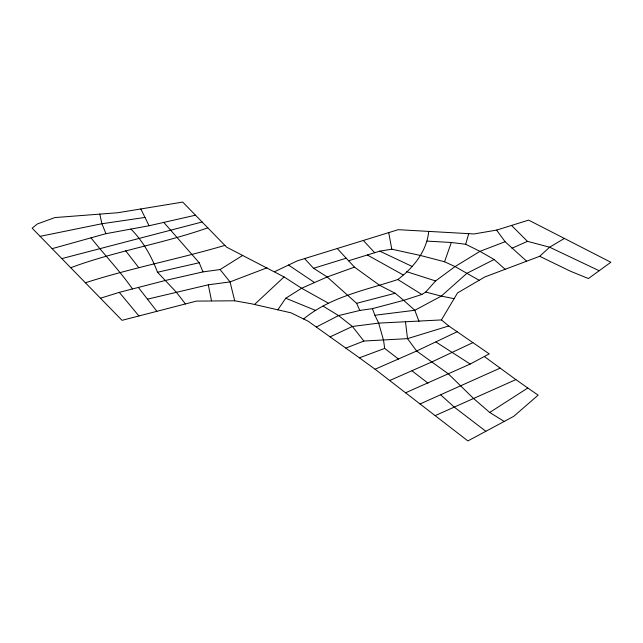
<?xml version="1.0" encoding="UTF-8"?>
<svg xmlns="http://www.w3.org/2000/svg" width="643" height="643" viewBox="0 0 643 643"><rect width="100%" height="100%" fill="white"/><g stroke="black" fill="none" stroke-linecap="round" stroke-linejoin="round"><path stroke-width="0.96" d="M303.625 318.984C330.518 296.696 365.537 290.21 397.848 279.528C413.328 267.866 426.767 251.309 428.728 231.424M505.173 269.288L494.113 259.499L479.967 251.349L465.685 244.26L468.731 233.658M479.131 280.276L455.059 266.58L444.546 261.773L451.322 242.491L465.685 244.26M330.084 336.876L352.388 326.467L378.671 323.116L441.436 319.925L457.543 292.927L484.774 276.972L539.678 256.3L549.628 247.209L564.361 238.432M277.808 309.813L285.765 298.231L301.607 288.257L327.199 276.964L354.478 267.126L379.531 285.259L395.172 293.24L403.691 300.353L414.815 310.28L419.011 321.387M316.308 327.038L338.572 315.592L359.799 310.456L372.393 308.64L403.691 300.353L421.84 294.486L425.754 292.035L435.584 280.943L455.059 266.58L479.967 251.349L505.101 241.72L526.625 261.211M254.515 304.485L284.069 276.932L301.607 288.257L328.131 303.038M405.516 322.039L407.517 338.636L416.632 351.014L448.452 373.945L473.835 398.764L489.725 412.452L527.79 388.01L538.143 395.148L513.733 416.334L467.887 440.921L375.07 369.235L359.397 357.821L308.077 321.162L291.094 312.852L251.365 303.761L234.711 300.795L196.428 301.101L122.025 320.327L32.15 228.169L37.278 224.005L54.928 217.567L117.966 212.72L182.716 202.079L226.577 247.129L284.069 276.932M100.461 298.215L119.301 292.364L165.524 280.42L202.979 271.893L220.083 269.546L242.732 255.392M405.572 392.793L470.194 364.051L489.227 353.891L448.774 325.969L441.436 319.925M494.113 259.499L466.898 273.323L441.299 296.118L414.815 310.28L374.909 315.247L372.393 308.64M375.07 369.235L416.632 351.014L457.149 331.748M274.593 271.7L297.452 260.801L398.218 229.68L474.028 233.956L496.605 230.09L528.618 220.123L610.85 262.256L588.425 278.548L570.502 271.25L539.678 256.3M472.902 342.623L431.734 361.993L389.69 380.527M527.79 388.01L515.871 379.595L435.142 415.635M500.166 368.109L420.048 403.973M511.981 248.254L527.437 241.342L549.628 247.209L599.163 270.735M345.821 348.12L363.866 341.047L407.517 338.636L448.774 325.969M266.998 267.809L230.033 281.899L208.308 284.817L147.448 299.156M359.397 357.821L384.699 348.426L398.547 359.099M70.73 267.729C115.435 251.035 162.856 243.689 207.793 227.831M304.597 258.599L313.575 268.292L346.215 258.213M348.594 260.777L379.78 251.148L391.78 249.195L420.538 255.496L444.546 261.773M85.39 282.767C131.268 268.002 178.698 259.025 224.873 245.377M52.123 248.656L105.95 233.674L149.096 225.741L195.504 215.204M61.824 258.599L202.103 221.988M313.575 268.292L327.199 276.964L356.624 303.327L395.172 293.24M130.931 229.077C143.059 241.229 151.507 256.268 157.511 272.246L199.209 262.754L202.979 271.893M40.115 236.335L101.899 223.74L144.996 217.438M427.081 241.109L451.322 242.491M454.119 298.665L441.299 296.118L425.754 292.035M406.673 271.7L435.584 280.943M285.765 298.231L315.713 310.473M379.78 251.148L412.436 266.596M367.322 254.998L403.089 274.874M323.027 306.092L338.572 315.592L352.388 326.467L363.866 341.047M489.725 412.452L504.2 421.446M397.848 279.528L421.84 294.486M435.93 341.988L470.194 364.051M288.546 265.053L314.459 282.478M484.581 356.704L515.871 379.595M485.851 431.292L454.48 407.284L440.849 395.003M412.034 370.874L427.965 383.124M511.531 225.444L527.437 241.342M157.511 272.246L176.262 292.107L185.433 303.946M363.343 240.458L374.7 252.715M337.229 248.519L354.478 267.126M199.209 262.754L163.804 222.398M91.009 237.83C104.592 255.094 119.911 270.912 132.498 288.956M119.301 292.364L138.928 315.962M220.083 269.546L230.033 281.899L234.711 300.795M125.707 250.842L138.792 267.713M138.366 287.437L156.884 311.325M496.605 230.09L505.101 241.72M140.817 208.967L149.096 225.741M374.909 315.247L378.671 323.116L383.549 340.292L384.699 348.426M356.624 303.327L359.799 310.456M105.95 233.674L101.899 223.74L99.794 214.047M208.308 284.817L211.523 300.844M388.718 232.613L391.78 249.195"/></g></svg>
